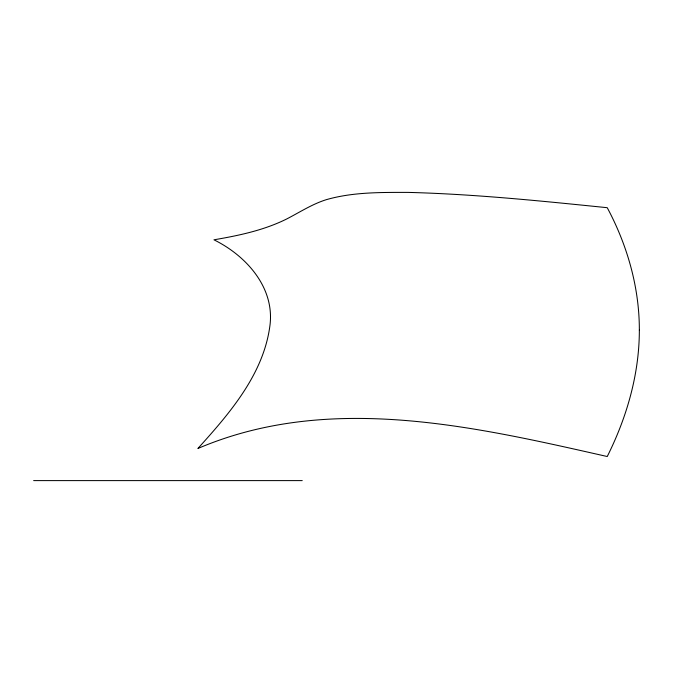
<?xml version="1.0" encoding="UTF-8"?>
<svg xmlns="http://www.w3.org/2000/svg" width="673" height="673" viewBox="0 0 673 673"><rect width="100%" height="100%" fill="white"/><g stroke="black" fill="none" stroke-linecap="round" stroke-linejoin="round"><path stroke-width="1.01" d="M33.65 480.606L302.236 480.606M639.35 330.106C639.333 374.112 626.832 417.361 607.239 456.521C474.112 426.438 329.089 392.435 197.887 448.496C229.956 413.045 264.27 373.414 270.125 324.083C274.138 286.547 245.569 255.361 213.938 239.807C238.831 235.567 263.917 230.292 286.681 218.986C299.746 212.247 312.179 204.096 326.312 199.671C352.829 192.032 380.741 192.402 408.082 192.394C474.684 194.118 541.008 200.958 607.239 207.696C627.32 245.233 639.392 287.379 639.35 330.106"/></g></svg>
